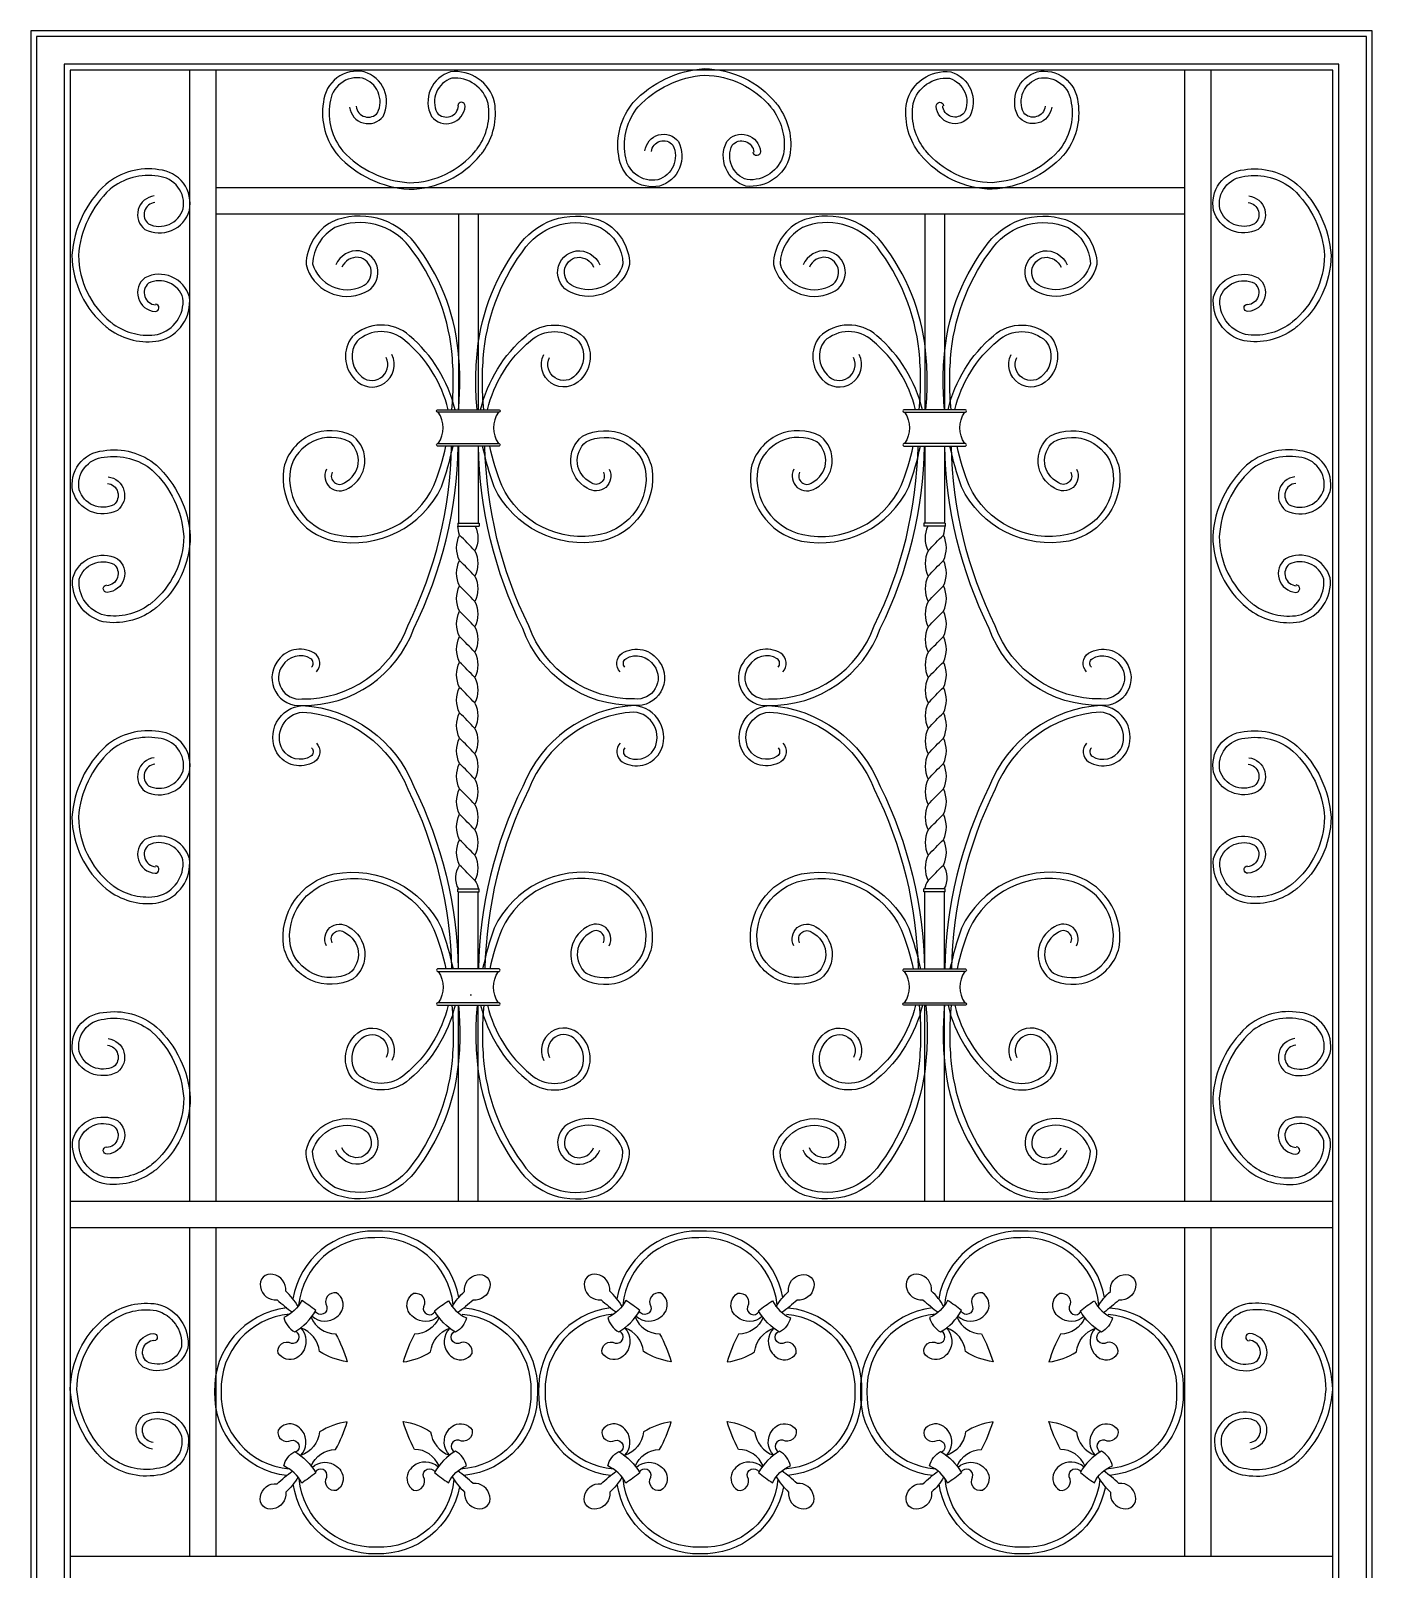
# Model space of a CAD drawing. Header units: metres. Extents: x 44001 to 45202, y 14689 to 17126.
# Drawn here: x 44001 to 45202, y 15749 to 17126 of the extents above; entities that cross this region are included whole.
import ezdxf

# ---------------------------------------------------------------- set-up
doc = ezdxf.new("R2010")
doc.units = ezdxf.units.M
for name, color, linetype in [('3', 3, 'Continuous'), ('4', 4, 'Continuous'), ('BH', 3, 'Continuous')]:
    doc.layers.add(name, color=color, linetype=linetype)

msp = doc.modelspace()

# ---------------------------------------------------------------- hatches: boundary and pattern name
at = {"layer": 'BH'}
h = msp.add_hatch(dxfattribs=at)
h.set_pattern_fill('DOTS', scale=117.75)
h.paths.add_polyline_path([(44420.1, 16756.64, -0.31), (44420.1, 16784.64), (44366.2, 16784.64, -0.32), (44366.2, 16756.64)])
h = msp.add_hatch(dxfattribs=at)
h.set_pattern_fill('DOTS', scale=117.75)
h.paths.add_polyline_path([(44837.73, 16756.64, -0.32), (44837.73, 16784.64), (44783.83, 16784.64, -0.31), (44783.83, 16756.64)])
h = msp.add_hatch(dxfattribs=at)
h.set_pattern_fill('DOTS', scale=117.75)
h.paths.add_polyline_path([(44366.2, 16283.83, -0.32), (44366.2, 16255.83), (44420.1, 16255.83, -0.31), (44420.1, 16283.83)])
h = msp.add_hatch(dxfattribs=at)
h.set_pattern_fill('DOTS', scale=117.75)
h.paths.add_polyline_path([(44783.83, 16283.83, -0.31), (44783.83, 16255.83), (44837.73, 16255.83, -0.32), (44837.73, 16283.83)])

# ---------------------------------------------------------------- linework, layer by layer
at = {"layer": '3'}
for p, q in [((44384.42, 16962.2), (44384.42, 16786.93)), ((44402.08, 16962.2), (44402.08, 16786.93)), ((44801.85, 16962.2), (44801.85, 16786.93)), ((44819.51, 16962.2), (44819.51, 16786.93)), ((44384.42, 16754.35), (44384.42, 16685.39)), ((44402.08, 16754.35), (44402.08, 16685.39)), ((44801.85, 16754.35), (44801.85, 16685.39)), ((44819.51, 16754.35), (44819.51, 16685.39)), ((44383.69, 16685.39), (44402.93, 16685.39)), ((44383.69, 16685.39), (44383.69, 16682.71)), ((44402.93, 16685.39), (44402.93, 16682.71)), ((44801, 16685.39), (44801, 16682.71)), ((44820.24, 16685.39), (44801, 16685.39)), ((44820.24, 16685.39), (44820.24, 16682.71)), ((44383.69, 16682.71), (44402.93, 16682.71)), ((44820.24, 16682.71), (44801, 16682.71)), ((44383.69, 16355.08), (44383.69, 16357.76)), ((44383.69, 16357.76), (44402.93, 16357.76)), ((44383.69, 16355.08), (44402.93, 16355.08)), ((44384.42, 16286.12), (44384.42, 16355.08)), ((44402.08, 16286.12), (44402.08, 16355.08)), ((44402.93, 16355.08), (44402.93, 16357.76)), ((44801, 16355.08), (44801, 16357.76)), ((44820.24, 16357.76), (44801, 16357.76)), ((44820.24, 16355.08), (44801, 16355.08)), ((44801.85, 16286.12), (44801.85, 16355.08)), ((44819.51, 16286.12), (44819.51, 16355.08)), ((44820.24, 16355.08), (44820.24, 16357.76)), ((44384.42, 16078.27), (44384.42, 16253.54)), ((44402.08, 16078.27), (44402.08, 16253.54)), ((44801.85, 16078.27), (44801.85, 16253.54)), ((44819.51, 16078.27), (44819.51, 16253.54))]:
    msp.add_line(p, q, dxfattribs=at)
for points in [[(44006.43, 17121.25), (44006.43, 14693.8), (45197.5, 14693.8), (45197.5, 17121.25)], [(44031.43, 17096.25), (44031.43, 14718.8), (45172.5, 14718.8), (45172.5, 17096.25)]]:
    msp.add_lwpolyline(points, close=True, dxfattribs=at)
for points in [[(44286.87, 17057.92, 0.67), (44316.94, 17049.59, 0.47), (44299.92, 17089.47, 0.45), (44263.49, 17062.2, 0.22), (44276.53, 17014.49, 0.19), (44340.09, 16984.28, 0.22), (44404.23, 17015.01, 0.02), (44406.41, 17017.87, 0.2), (44416.68, 17062.2, 0.38), (44377.2, 17089.47, 0.47), (44360.18, 17049.59, 0.69), (44390.34, 17058.72, 0.98), (44383.76, 17059.17)], [(44292.72, 17058.59, 0.66), (44311.96, 17052.79, 0.46), (44298.5, 17083.75, 0.45), (44269.34, 17061.47, 0.22), (44280.95, 17018.39, 0.19), (44340.21, 16990.17, 0.22), (44399.68, 17018.75, 0.01), (44401.61, 17021.29, 0.2), (44410.91, 17061, 0.37), (44378.39, 17083.68, 0.46), (44365.16, 17052.79, 0.67), (44384.46, 17059.12, 0.67)], [(44551.27, 17018.7, -0.67), (44581.34, 17027.03, -0.47), (44564.32, 16987.15, -0.45), (44527.89, 17014.42, -0.22), (44540.93, 17062.13, -0.19), (44604.48, 17092.34, -0.22), (44668.63, 17061.61, -0.02), (44670.8, 17058.75, -0.2), (44681.08, 17014.42, -0.38), (44641.6, 16987.15, -0.47), (44624.58, 17027.03, -0.69), (44654.74, 17017.89, -0.98), (44648.16, 17017.45)], [(44557.12, 17018.03, -0.66), (44576.36, 17023.83, -0.46), (44562.9, 16992.87, -0.45), (44533.74, 17015.15, -0.22), (44545.35, 17058.23, -0.19), (44604.61, 17086.45, -0.22), (44664.08, 17057.87, -0.01), (44666.01, 17055.33, -0.2), (44675.31, 17015.62, -0.37), (44642.79, 16992.94, -0.46), (44629.56, 17023.82, -0.67), (44648.86, 17017.5, -0.67)], [(44915.53, 17057.92, -0.67), (44885.47, 17049.59, -0.47), (44902.48, 17089.47, -0.45), (44938.92, 17062.2, -0.22), (44925.87, 17014.49, -0.19), (44862.32, 16984.28, -0.22), (44798.18, 17015.01, -0.02), (44796, 17017.87, -0.2), (44785.72, 17062.2, -0.38), (44825.21, 17089.47, -0.47), (44842.22, 17049.59, -0.69), (44812.07, 17058.72, -0.98), (44818.65, 17059.17)], [(44909.68, 17058.59, -0.66), (44890.45, 17052.79, -0.46), (44903.91, 17083.75, -0.45), (44933.07, 17061.47, -0.22), (44921.45, 17018.39, -0.19), (44862.19, 16990.17, -0.22), (44802.73, 17018.75, -0.01), (44800.79, 17021.29, -0.2), (44791.49, 17061, -0.37), (44824.01, 17083.68, -0.46), (44837.25, 17052.79, -0.67), (44817.94, 17059.12, -0.67)], [(44111.94, 16978.38, 0.67), (44103.61, 16948.31, 0.47), (44143.49, 16965.33, 0.45), (44116.21, 17001.76, 0.22), (44068.51, 16988.71, 0.19), (44038.3, 16925.16, 0.22), (44069.03, 16861.02, 0.02), (44071.89, 16858.84, 0.2), (44116.21, 16848.57, 0.38), (44143.49, 16888.05, 0.47), (44103.61, 16905.07, 0.69), (44112.74, 16874.91, 0.98), (44113.19, 16881.49)], [(45092, 16978.38, -0.67), (45100.32, 16948.31, -0.47), (45060.44, 16965.33, -0.45), (45087.72, 17001.76, -0.22), (45135.42, 16988.71, -0.19), (45165.64, 16925.16, -0.22), (45134.9, 16861.02, -0.02), (45132.04, 16858.84, -0.2), (45087.72, 16848.57, -0.38), (45060.44, 16888.05, -0.47), (45100.32, 16905.07, -0.69), (45091.19, 16874.91, -0.98), (45090.74, 16881.49)], [(44112.61, 16972.53, 0.66), (44106.81, 16953.29, 0.46), (44137.77, 16966.75, 0.45), (44115.49, 16995.91, 0.22), (44072.41, 16984.3, 0.19), (44044.19, 16925.03, 0.22), (44072.77, 16865.57, 0.01), (44075.31, 16863.63, 0.2), (44115.02, 16854.34, 0.37), (44137.7, 16886.86, 0.46), (44106.81, 16900.09, 0.67), (44113.14, 16880.79, 0.67)], [(45091.32, 16972.53, -0.66), (45097.12, 16953.29, -0.46), (45066.16, 16966.75, -0.45), (45088.44, 16995.91, -0.22), (45131.53, 16984.3, -0.19), (45159.74, 16925.03, -0.22), (45131.17, 16865.57, -0.01), (45128.62, 16863.63, -0.2), (45088.91, 16854.34, -0.37), (45066.23, 16886.86, -0.46), (45097.12, 16900.09, -0.67), (45090.79, 16880.79, -0.67)], [(44384.36, 16786.93, 0.05), (44384.15, 16840, 0.14), (44345.33, 16936.2), (44345.33, 16936.2, 0.34), (44271.23, 16955.25, 0.27), (44247.92, 16916.91, 0.47), (44300.34, 16891.88, 0.76), (44295.68, 16929.17, 0.33), (44274.65, 16916.69)], [(44401.13, 16786.93, -0.05), (44401.34, 16840, -0.14), (44440.17, 16936.2), (44440.17, 16936.2, -0.34), (44514.26, 16955.25, -0.27), (44537.58, 16916.91, -0.47), (44485.15, 16891.88, -0.76), (44489.81, 16929.17, -0.33), (44510.84, 16916.69)], [(44802.8, 16786.93, 0.05), (44802.59, 16840, 0.14), (44763.76, 16936.2), (44763.76, 16936.2, 0.34), (44689.67, 16955.25, 0.27), (44666.36, 16916.91, 0.47), (44718.78, 16891.88, 0.76), (44714.12, 16929.17, 0.33), (44693.09, 16916.69)], [(44819.57, 16786.93, -0.05), (44819.78, 16840, -0.14), (44858.6, 16936.2), (44858.6, 16936.2, -0.34), (44932.7, 16955.25, -0.27), (44956.01, 16916.91, -0.47), (44903.59, 16891.88, -0.76), (44908.25, 16929.17, -0.33), (44929.28, 16916.69)], [(44378.51, 16786.93, 0.05), (44378.29, 16839.45, 0.14), (44340.66, 16932.62, 0.34), (44273.81, 16949.95, 0.26), (44253.82, 16917.61, 0.46), (44297.96, 16897.27, 0.75), (44294.93, 16923.33, 0.33), (44280.08, 16914.42)], [(44406.98, 16786.93, -0.05), (44407.21, 16839.45, -0.14), (44444.83, 16932.62, -0.34), (44511.68, 16949.95, -0.26), (44531.67, 16917.61, -0.46), (44487.53, 16897.27, -0.75), (44490.56, 16923.33, -0.33), (44505.41, 16914.42)], [(44796.95, 16786.93, 0.05), (44796.73, 16839.45, 0.14), (44759.1, 16932.62, 0.34), (44692.25, 16949.95, 0.26), (44672.26, 16917.61, 0.46), (44716.4, 16897.27, 0.75), (44713.37, 16923.33, 0.33), (44698.52, 16914.42)], [(44825.42, 16786.93, -0.05), (44825.64, 16839.45, -0.14), (44863.27, 16932.62, -0.34), (44930.12, 16949.95, -0.26), (44950.11, 16917.61, -0.46), (44905.97, 16897.27, -0.75), (44909, 16923.33, -0.33), (44923.85, 16914.42)], [(44381.27, 16786.93, 0.16), (44340.57, 16853.13, 0.39), (44289.16, 16852.22, 0.38), (44291.7, 16814.1, 0.88), (44324.82, 16836.3)], [(44375.21, 16786.93, 0.16), (44336.73, 16848.67, 0.39), (44293.54, 16848.26, 0.38), (44295.99, 16818.14, 0.89), (44319.55, 16833.67)], [(44404.23, 16786.93, -0.16), (44444.92, 16853.13, -0.39), (44496.33, 16852.22, -0.38), (44493.79, 16814.1, -0.88), (44460.68, 16836.3)], [(44410.28, 16786.93, -0.16), (44448.76, 16848.67, -0.39), (44491.95, 16848.26, -0.38), (44489.5, 16818.14, -0.89), (44465.94, 16833.67)], [(44799.7, 16786.93, 0.16), (44759.01, 16853.13, 0.39), (44707.6, 16852.22, 0.38), (44710.14, 16814.1, 0.88), (44743.25, 16836.3)], [(44793.65, 16786.93, 0.16), (44755.17, 16848.67, 0.39), (44711.98, 16848.26, 0.38), (44714.43, 16818.14, 0.89), (44737.99, 16833.67)], [(44822.67, 16786.93, -0.16), (44863.36, 16853.13, -0.39), (44914.77, 16852.22, -0.38), (44912.23, 16814.1, -0.88), (44879.11, 16836.3)], [(44828.72, 16786.93, -0.16), (44867.2, 16848.67, -0.39), (44910.39, 16848.26, -0.38), (44907.94, 16818.14, -0.89), (44884.38, 16833.67)], [(44266.1, 16733.6, 0.79), (44285.82, 16716.72, 0.54), (44290.05, 16763.16, 0.49), (44228.06, 16735.01, 0.4), (44273.14, 16669.32, 0.34), (44369.28, 16717.74, 0.03), (44379.52, 16754.35, 0.03)], [(44519.4, 16733.6, -0.79), (44499.67, 16716.72, -0.54), (44495.45, 16763.16, -0.49), (44557.43, 16735.01, -0.4), (44512.35, 16669.32, -0.34), (44416.21, 16717.74, -0.03), (44405.98, 16754.35, -0.03)], [(44684.53, 16733.6, 0.79), (44704.26, 16716.72, 0.54), (44708.48, 16763.16, 0.49), (44646.5, 16735.01, 0.4), (44691.58, 16669.32, 0.34), (44787.72, 16717.74, 0.03), (44797.96, 16754.35, 0.03)], [(44937.83, 16733.6, -0.79), (44918.11, 16716.72, -0.54), (44913.89, 16763.16, -0.49), (44975.87, 16735.01, -0.4), (44930.79, 16669.32, -0.34), (44834.65, 16717.74, -0.03), (44824.41, 16754.35, -0.03)], [(44257.11, 16552.14, 0.47), (44255.35, 16568.89, 0.41), (44221.81, 16560.96, 0.64), (44244.49, 16522.06, 0.32), (44344.43, 16591.02, 0.11), (44384.12, 16754.35, 0.11)], [(44252.89, 16556.25, 0.46), (44252.16, 16563.93, 0.41), (44226.71, 16557.69, 0.65), (44244.22, 16527.96, 0.32), (44339, 16593.35, 0.11), (44378.23, 16754.41, 0.11)], [(44271.34, 16730.94, 0.81), (44282.68, 16721.72, 0.54), (44286.82, 16758.2, 0.48), (44233.84, 16733.85, 0.4), (44274.23, 16675.11, 0.35), (44362.38, 16719.12, 0.04), (44373.19, 16754.35, 0.03)], [(44529.19, 16552.14, -0.47), (44530.95, 16568.89, -0.41), (44564.49, 16560.96, -0.64), (44541.81, 16522.06, -0.32), (44441.87, 16591.02, -0.11), (44402.18, 16754.35, -0.11)], [(44533.41, 16556.25, -0.46), (44534.13, 16563.93, -0.41), (44559.59, 16557.69, -0.65), (44542.08, 16527.96, -0.32), (44447.29, 16593.35, -0.11), (44408.06, 16754.41, -0.11)], [(44514.15, 16730.94, -0.81), (44502.81, 16721.72, -0.54), (44498.67, 16758.2, -0.48), (44551.66, 16733.85, -0.4), (44511.27, 16675.11, -0.35), (44423.12, 16719.12, -0.04), (44412.31, 16754.35, -0.03)], [(44674.74, 16552.14, 0.47), (44672.98, 16568.89, 0.41), (44639.44, 16560.96, 0.64), (44662.12, 16522.06, 0.32), (44762.06, 16591.02, 0.11), (44801.75, 16754.35, 0.11)], [(44670.52, 16556.25, 0.46), (44669.8, 16563.93, 0.41), (44644.34, 16557.69, 0.65), (44661.85, 16527.96, 0.32), (44756.64, 16593.35, 0.11), (44795.87, 16754.41, 0.11)], [(44689.78, 16730.94, 0.81), (44701.12, 16721.72, 0.54), (44705.26, 16758.2, 0.48), (44652.27, 16733.85, 0.4), (44692.66, 16675.11, 0.35), (44780.81, 16719.12, 0.04), (44791.63, 16754.35, 0.03)], [(44946.82, 16552.14, -0.47), (44948.59, 16568.89, -0.41), (44982.12, 16560.96, -0.64), (44959.44, 16522.06, -0.32), (44859.51, 16591.02, -0.11), (44819.81, 16754.35, -0.11)], [(44951.04, 16556.25, -0.46), (44951.77, 16563.93, -0.41), (44977.22, 16557.69, -0.65), (44959.71, 16527.96, -0.32), (44864.93, 16593.35, -0.11), (44825.7, 16754.41, -0.11)], [(44932.59, 16730.94, -0.81), (44921.25, 16721.72, -0.54), (44917.11, 16758.2, -0.48), (44970.09, 16733.85, -0.4), (44929.71, 16675.11, -0.35), (44841.56, 16719.12, -0.04), (44830.74, 16754.35, -0.03)], [(44070.65, 16726.83, -0.67), (44078.97, 16696.76, -0.47), (44039.09, 16713.78, -0.45), (44066.37, 16750.21, -0.22), (44114.07, 16737.16, -0.19), (44144.29, 16673.61, -0.22), (44113.56, 16609.47, -0.02), (44110.7, 16607.29, -0.2), (44066.37, 16597.02, -0.38), (44039.09, 16636.5, -0.47), (44078.97, 16653.52, -0.69), (44069.84, 16623.36, -0.98), (44069.4, 16629.94)], [(44069.98, 16720.98, -0.66), (44075.77, 16701.74, -0.46), (44044.81, 16715.2, -0.45), (44067.1, 16744.36, -0.22), (44110.18, 16732.74, -0.19), (44138.4, 16673.48, -0.22), (44109.82, 16614.02, -0.01), (44107.27, 16612.08, -0.2), (44067.56, 16602.79, -0.37), (44044.88, 16635.31, -0.46), (44075.77, 16648.54, -0.67), (44069.45, 16629.23, -0.67)], [(45133.28, 16726.83, 0.67), (45124.96, 16696.76, 0.47), (45164.84, 16713.78, 0.45), (45137.56, 16750.21, 0.22), (45089.86, 16737.16, 0.19), (45059.64, 16673.61, 0.22), (45090.38, 16609.47, 0.02), (45093.24, 16607.29, 0.2), (45137.56, 16597.02, 0.38), (45164.84, 16636.5, 0.47), (45124.96, 16653.52, 0.69), (45134.09, 16623.36, 0.98), (45134.53, 16629.94)], [(45133.96, 16720.98, 0.66), (45128.16, 16701.74, 0.46), (45159.12, 16715.2, 0.45), (45136.84, 16744.36, 0.22), (45093.75, 16732.74, 0.19), (45065.53, 16673.48, 0.22), (45094.11, 16614.02, 0.01), (45096.66, 16612.08, 0.2), (45136.37, 16602.79, 0.37), (45159.05, 16635.31, 0.46), (45128.16, 16648.54, 0.67), (45134.49, 16629.23, 0.67)], [(44398.99, 16660.63, -0.24), (44398.99, 16637.91, 0.01), (44385.36, 16651.87, -0.23), (44385.36, 16674.58)], [(44399.31, 16682.71, -0.24), (44398.99, 16660.64, 0.01), (44385.36, 16674.59, -0.06), (44383.75, 16682.71, -0.06)], [(44804.62, 16682.71, 0.24), (44804.94, 16660.64, -0.01), (44818.57, 16674.59, 0.06), (44820.18, 16682.71, 0.06)], [(44804.94, 16660.63, 0.24), (44804.94, 16637.91, -0.01), (44818.57, 16651.87, 0.23), (44818.57, 16674.58)], [(44398.99, 16637.9, -0.24), (44398.99, 16615.18, 0.01), (44385.36, 16629.14, -0.23), (44385.36, 16651.85)], [(44804.94, 16637.9, 0.24), (44804.94, 16615.18, -0.01), (44818.57, 16629.14, 0.23), (44818.57, 16651.85)], [(44398.99, 16615.17, -0.24), (44398.99, 16592.46, 0.01), (44385.36, 16606.41, -0.23), (44385.36, 16629.13)], [(44804.94, 16615.17, 0.24), (44804.94, 16592.46, -0.01), (44818.57, 16606.41, 0.23), (44818.57, 16629.13)], [(44398.99, 16592.45, -0.24), (44398.99, 16569.73, 0.01), (44385.36, 16583.69, -0.23), (44385.36, 16606.4)], [(44804.94, 16592.45, 0.24), (44804.94, 16569.73, -0.01), (44818.57, 16583.69, 0.23), (44818.57, 16606.4)], [(44398.99, 16569.72, -0.24), (44398.99, 16547.01, 0.01), (44385.36, 16560.96, -0.23), (44385.36, 16583.68)], [(44804.94, 16569.72, 0.24), (44804.94, 16547.01, -0.01), (44818.57, 16560.96, 0.23), (44818.57, 16583.68)], [(44398.99, 16546.99, -0.24), (44398.99, 16524.28, 0.01), (44385.36, 16538.23, -0.23), (44385.36, 16560.95)], [(44804.94, 16546.99, 0.24), (44804.94, 16524.28, -0.01), (44818.57, 16538.23, 0.23), (44818.57, 16560.95)], [(44398.99, 16524.27, -0.24), (44398.99, 16501.55, 0.01), (44385.36, 16515.51, -0.23), (44385.36, 16538.22)], [(44804.94, 16524.27, 0.24), (44804.94, 16501.55, -0.01), (44818.57, 16515.51, 0.23), (44818.57, 16538.22)], [(44257.11, 16488.33, -0.47), (44255.35, 16471.58, -0.41), (44221.81, 16479.51, -0.55), (44244.76, 16522.06, -0.29), (44344.43, 16449.45, -0.11), (44384.12, 16286.12, -0.11)], [(44529.19, 16488.33, 0.47), (44530.95, 16471.58, 0.41), (44564.49, 16479.51, 0.55), (44541.54, 16522.06, 0.29), (44441.87, 16449.45, 0.11), (44402.18, 16286.12, 0.11)], [(44674.74, 16488.33, -0.47), (44672.98, 16471.58, -0.41), (44639.44, 16479.51, -0.55), (44662.39, 16522.06, -0.29), (44762.06, 16449.45, -0.11), (44801.75, 16286.12, -0.11)], [(44946.82, 16488.33, 0.47), (44948.59, 16471.58, 0.41), (44982.12, 16479.51, 0.55), (44959.18, 16522.06, 0.29), (44859.51, 16449.45, 0.11), (44819.81, 16286.12, 0.11)], [(44252.89, 16484.22, -0.46), (44252.16, 16476.53, -0.41), (44226.87, 16482.52, -0.54), (44244.79, 16516.16, -0.29), (44339.05, 16447.04, -0.11), (44378.23, 16286.06, -0.11)], [(44398.99, 16501.54, -0.24), (44398.99, 16478.83, 0.01), (44385.36, 16492.78, -0.23), (44385.36, 16515.5)], [(44533.41, 16484.22, 0.46), (44534.13, 16476.53, 0.41), (44559.43, 16482.52, 0.54), (44541.51, 16516.16, 0.29), (44447.25, 16447.04, 0.11), (44408.06, 16286.06, 0.11)], [(44670.52, 16484.22, -0.46), (44669.8, 16476.53, -0.41), (44644.51, 16482.52, -0.54), (44662.42, 16516.16, -0.29), (44756.68, 16447.04, -0.11), (44795.87, 16286.06, -0.11)], [(44804.94, 16501.54, 0.24), (44804.94, 16478.83, -0.01), (44818.57, 16492.78, 0.23), (44818.57, 16515.5)], [(44951.04, 16484.22, 0.46), (44951.77, 16476.53, 0.41), (44977.06, 16482.52, 0.54), (44959.14, 16516.16, 0.29), (44864.88, 16447.04, 0.11), (44825.7, 16286.06, 0.11)], [(44111.94, 16475.28, 0.67), (44103.61, 16445.21, 0.47), (44143.49, 16462.23, 0.45), (44116.21, 16498.66, 0.22), (44068.51, 16485.61, 0.19), (44038.3, 16422.06, 0.22), (44069.03, 16357.92, 0.02), (44071.89, 16355.74, 0.2), (44116.21, 16345.47, 0.38), (44143.49, 16384.95, 0.47), (44103.61, 16401.97, 0.69), (44112.74, 16371.81, 0.98), (44113.19, 16378.39)], [(44112.61, 16469.43, 0.66), (44106.81, 16450.19, 0.46), (44137.77, 16463.65, 0.45), (44115.49, 16492.81, 0.22), (44072.41, 16481.19, 0.19), (44044.19, 16421.93, 0.22), (44072.77, 16362.47, 0.01), (44075.31, 16360.53, 0.2), (44115.02, 16351.24, 0.37), (44137.7, 16383.75, 0.46), (44106.81, 16396.99, 0.67), (44113.14, 16377.68, 0.67)], [(44398.99, 16478.82, -0.24), (44398.99, 16456.1, 0.01), (44385.36, 16470.06, -0.23), (44385.36, 16492.77)], [(44804.94, 16478.82, 0.24), (44804.94, 16456.1, -0.01), (44818.57, 16470.06, 0.23), (44818.57, 16492.77)], [(45092, 16475.28, -0.67), (45100.32, 16445.21, -0.47), (45060.44, 16462.23, -0.45), (45087.72, 16498.66, -0.22), (45135.42, 16485.61, -0.19), (45165.64, 16422.06, -0.22), (45134.9, 16357.92, -0.02), (45132.04, 16355.74, -0.2), (45087.72, 16345.47, -0.38), (45060.44, 16384.95, -0.47), (45100.32, 16401.97, -0.69), (45091.19, 16371.81, -0.98), (45090.74, 16378.39)], [(45091.32, 16469.43, -0.66), (45097.12, 16450.19, -0.46), (45066.16, 16463.65, -0.45), (45088.44, 16492.81, -0.22), (45131.53, 16481.19, -0.19), (45159.74, 16421.93, -0.22), (45131.17, 16362.47, -0.01), (45128.62, 16360.53, -0.2), (45088.91, 16351.24, -0.37), (45066.23, 16383.75, -0.46), (45097.12, 16396.99, -0.67), (45090.79, 16377.68, -0.67)], [(44398.99, 16456.09, -0.24), (44398.99, 16433.38, 0.01), (44385.36, 16447.33, -0.23), (44385.36, 16470.05)], [(44804.94, 16456.09, 0.24), (44804.94, 16433.38, -0.01), (44818.57, 16447.33, 0.23), (44818.57, 16470.05)], [(44398.99, 16433.36, -0.24), (44398.99, 16410.65, 0.01), (44385.36, 16424.6, -0.23), (44385.36, 16447.32)], [(44804.94, 16433.36, 0.24), (44804.94, 16410.65, -0.01), (44818.57, 16424.6, 0.23), (44818.57, 16447.32)], [(44398.99, 16410.64, -0.24), (44398.99, 16387.92, 0.01), (44385.36, 16401.88, -0.23), (44385.36, 16424.59)], [(44804.94, 16410.64, 0.24), (44804.94, 16387.92, -0.01), (44818.57, 16401.88, 0.23), (44818.57, 16424.59)], [(44398.99, 16387.91, -0.24), (44398.99, 16365.2, 0.01), (44385.36, 16379.15, -0.23), (44385.36, 16401.87)], [(44804.94, 16387.91, 0.24), (44804.94, 16365.2, -0.01), (44818.57, 16379.15, 0.23), (44818.57, 16401.87)], [(44266.1, 16306.86, -0.79), (44285.82, 16323.75, -0.54), (44290.05, 16277.31, -0.49), (44228.06, 16305.46, -0.4), (44273.14, 16371.15, -0.34), (44369.28, 16322.73, -0.03), (44379.52, 16286.12, -0.03)], [(44271.34, 16309.53, -0.81), (44282.68, 16318.75, -0.54), (44286.82, 16282.27, -0.48), (44233.84, 16306.62, -0.4), (44274.23, 16365.36, -0.35), (44362.38, 16321.35, -0.04), (44373.19, 16286.12, -0.03)], [(44384.55, 16357.76, -0.28), (44385.36, 16379.15)], [(44519.4, 16306.86, 0.79), (44499.67, 16323.75, 0.54), (44495.45, 16277.31, 0.49), (44557.43, 16305.46, 0.4), (44512.35, 16371.15, 0.34), (44416.21, 16322.73, 0.03), (44405.98, 16286.12, 0.03)], [(44514.15, 16309.53, 0.81), (44502.81, 16318.75, 0.54), (44498.67, 16282.27, 0.48), (44551.66, 16306.62, 0.4), (44511.27, 16365.36, 0.35), (44423.12, 16321.35, 0.04), (44412.31, 16286.12, 0.03)], [(44684.53, 16306.86, -0.79), (44704.26, 16323.75, -0.54), (44708.48, 16277.31, -0.49), (44646.5, 16305.46, -0.4), (44691.58, 16371.15, -0.34), (44787.72, 16322.73, -0.03), (44797.96, 16286.12, -0.03)], [(44689.78, 16309.53, -0.81), (44701.12, 16318.75, -0.54), (44705.26, 16282.27, -0.48), (44652.27, 16306.62, -0.4), (44692.66, 16365.36, -0.35), (44780.81, 16321.35, -0.04), (44791.63, 16286.12, -0.03)], [(44819.38, 16357.76, 0.28), (44818.57, 16379.15)], [(44937.83, 16306.86, 0.79), (44918.11, 16323.75, 0.54), (44913.89, 16277.31, 0.49), (44975.87, 16305.46, 0.4), (44930.79, 16371.15, 0.34), (44834.65, 16322.73, 0.03), (44824.41, 16286.12, 0.03)], [(44932.59, 16309.53, 0.81), (44921.25, 16318.75, 0.54), (44917.11, 16282.27, 0.48), (44970.09, 16306.62, 0.4), (44929.71, 16365.36, 0.35), (44841.56, 16321.35, 0.04), (44830.74, 16286.12, 0.03)], [(44398.99, 16365.2, -0.11), (44402.24, 16357.76, -0.11)], [(44804.94, 16365.2, 0.11), (44801.69, 16357.76, 0.11)], [(44070.65, 16223.72, -0.67), (44078.97, 16193.66, -0.47), (44039.09, 16210.67, -0.45), (44066.37, 16247.11, -0.22), (44114.07, 16234.06, -0.19), (44144.29, 16170.51, -0.22), (44113.56, 16106.37, -0.02), (44110.7, 16104.19, -0.2), (44066.37, 16093.91, -0.38), (44039.09, 16133.4, -0.47), (44078.97, 16150.42, -0.69), (44069.84, 16120.26, -0.98), (44069.4, 16126.84)], [(44384.36, 16253.54, -0.05), (44384.15, 16200.47, -0.14), (44345.33, 16104.26), (44345.33, 16104.26, -0.34), (44271.23, 16085.22, -0.27), (44247.92, 16123.55, -0.47), (44300.34, 16148.59, -0.76), (44295.68, 16111.3, -0.33), (44274.65, 16123.78)], [(44378.51, 16253.54, -0.05), (44378.29, 16201.01, -0.14), (44340.66, 16107.85, -0.34), (44273.81, 16090.52, -0.26), (44253.82, 16122.86, -0.46), (44297.96, 16143.2, -0.75), (44294.93, 16117.14, -0.33), (44280.08, 16126.05)], [(44381.27, 16253.54, -0.16), (44340.57, 16187.34, -0.39), (44289.16, 16188.24, -0.38), (44291.7, 16226.37, -0.88), (44324.82, 16204.17)], [(44375.21, 16253.54, -0.16), (44336.73, 16191.8, -0.39), (44293.54, 16192.21, -0.38), (44295.99, 16222.33, -0.89), (44319.55, 16206.8)], [(44401.13, 16253.54, 0.05), (44401.34, 16200.47, 0.14), (44440.17, 16104.26), (44440.17, 16104.26, 0.34), (44514.26, 16085.22, 0.27), (44537.58, 16123.55, 0.47), (44485.15, 16148.59, 0.76), (44489.81, 16111.3, 0.33), (44510.84, 16123.78)], [(44404.23, 16253.54, 0.16), (44444.92, 16187.34, 0.39), (44496.33, 16188.24, 0.38), (44493.79, 16226.37, 0.88), (44460.68, 16204.17)], [(44406.98, 16253.54, 0.05), (44407.21, 16201.01, 0.14), (44444.83, 16107.85, 0.34), (44511.68, 16090.52, 0.26), (44531.67, 16122.86, 0.46), (44487.53, 16143.2, 0.75), (44490.56, 16117.14, 0.33), (44505.41, 16126.05)], [(44410.28, 16253.54, 0.16), (44448.76, 16191.8, 0.39), (44491.95, 16192.21, 0.38), (44489.5, 16222.33, 0.89), (44465.94, 16206.8)], [(44802.8, 16253.54, -0.05), (44802.59, 16200.47, -0.14), (44763.76, 16104.26), (44763.76, 16104.26, -0.34), (44689.67, 16085.22, -0.27), (44666.36, 16123.55, -0.47), (44718.78, 16148.59, -0.76), (44714.12, 16111.3, -0.33), (44693.09, 16123.78)], [(44796.95, 16253.54, -0.05), (44796.73, 16201.01, -0.14), (44759.1, 16107.85, -0.34), (44692.25, 16090.52, -0.26), (44672.26, 16122.86, -0.46), (44716.4, 16143.2, -0.75), (44713.37, 16117.14, -0.33), (44698.52, 16126.05)], [(44799.7, 16253.54, -0.16), (44759.01, 16187.34, -0.39), (44707.6, 16188.24, -0.38), (44710.14, 16226.37, -0.88), (44743.25, 16204.17)], [(44793.65, 16253.54, -0.16), (44755.17, 16191.8, -0.39), (44711.98, 16192.21, -0.38), (44714.43, 16222.33, -0.89), (44737.99, 16206.8)], [(44819.57, 16253.54, 0.05), (44819.78, 16200.47, 0.14), (44858.6, 16104.26), (44858.6, 16104.26, 0.34), (44932.7, 16085.22, 0.27), (44956.01, 16123.55, 0.47), (44903.59, 16148.59, 0.76), (44908.25, 16111.3, 0.33), (44929.28, 16123.78)], [(44822.67, 16253.54, 0.16), (44863.36, 16187.34, 0.39), (44914.77, 16188.24, 0.38), (44912.23, 16226.37, 0.88), (44879.11, 16204.17)], [(44825.42, 16253.54, 0.05), (44825.64, 16201.01, 0.14), (44863.27, 16107.85, 0.34), (44930.12, 16090.52, 0.26), (44950.11, 16122.86, 0.46), (44905.97, 16143.2, 0.75), (44909, 16117.14, 0.33), (44923.85, 16126.05)], [(44828.72, 16253.54, 0.16), (44867.2, 16191.8, 0.39), (44910.39, 16192.21, 0.38), (44907.94, 16222.33, 0.89), (44884.38, 16206.8)], [(45133.28, 16223.72, 0.67), (45124.96, 16193.66, 0.47), (45164.84, 16210.67, 0.45), (45137.56, 16247.11, 0.22), (45089.86, 16234.06, 0.19), (45059.64, 16170.51, 0.22), (45090.38, 16106.37, 0.02), (45093.24, 16104.19, 0.2), (45137.56, 16093.91, 0.38), (45164.84, 16133.4, 0.47), (45124.96, 16150.42, 0.69), (45134.09, 16120.26, 0.98), (45134.53, 16126.84)], [(44069.98, 16217.88, -0.66), (44075.77, 16198.64, -0.46), (44044.81, 16212.1, -0.45), (44067.1, 16241.26, -0.22), (44110.18, 16229.64, -0.19), (44138.4, 16170.38, -0.22), (44109.82, 16110.92, -0.01), (44107.27, 16108.98, -0.2), (44067.56, 16099.69, -0.37), (44044.88, 16132.2, -0.46), (44075.77, 16145.44, -0.67), (44069.45, 16126.13, -0.67)], [(45133.96, 16217.88, 0.66), (45128.16, 16198.64, 0.46), (45159.12, 16212.1, 0.45), (45136.84, 16241.26, 0.22), (45093.75, 16229.64, 0.19), (45065.53, 16170.38, 0.22), (45094.11, 16110.92, 0.01), (45096.66, 16108.98, 0.2), (45136.37, 16099.69, 0.37), (45159.05, 16132.2, 0.46), (45128.16, 16145.44, 0.67), (45134.49, 16126.13, 0.67)], [(44384.6, 15991.91, 0.38), (44309.52, 16051.36, 0.37), (44236.09, 15990.67, 0.37)], [(44674.71, 15991.91, 0.38), (44599.62, 16051.36, 0.37), (44526.19, 15990.67, 0.37)], [(44962.84, 15991.91, 0.38), (44887.76, 16051.36, 0.37), (44814.33, 15990.67, 0.37)], [(44379.59, 15985.31, 0.4), (44309.59, 16045.47, 0.39), (44241.28, 15985.07)], [(44669.7, 15985.31, 0.4), (44599.7, 16045.47, 0.39), (44531.39, 15985.07)], [(44957.84, 15985.31, 0.4), (44887.83, 16045.47, 0.39), (44819.53, 15985.07)], [(44240.7, 15983.86, 0.08), (44229.67, 15997.56, 0.4), (44218.23, 16012.45, 0.57), (44207.12, 16001.34, 0.4), (44222.01, 15989.9, 0.03), (44235.65, 15978.63)], [(44378.76, 15983.61, -0.08), (44389.79, 15997.31, -0.4), (44401.24, 16012.2, -0.57), (44412.35, 16001.09, -0.4), (44397.45, 15989.65, -0.03), (44383.82, 15978.38)], [(44530.81, 15983.86, 0.08), (44519.78, 15997.56, 0.4), (44508.34, 16012.45, 0.57), (44497.23, 16001.34, 0.4), (44512.12, 15989.9, 0.03), (44525.76, 15978.63)], [(44668.87, 15983.61, -0.08), (44679.9, 15997.31, -0.4), (44691.35, 16012.2, -0.57), (44702.45, 16001.09, -0.4), (44687.56, 15989.65, -0.03), (44673.92, 15978.38)], [(44818.94, 15983.86, 0.08), (44807.92, 15997.56, 0.4), (44796.47, 16012.45, 0.57), (44785.36, 16001.34, 0.4), (44800.26, 15989.9, 0.03), (44813.89, 15978.63)], [(44957.01, 15983.61, -0.08), (44968.04, 15997.31, -0.4), (44979.48, 16012.2, -0.57), (44990.59, 16001.09, -0.4), (44975.7, 15989.65, -0.03), (44962.06, 15978.38)], [(44253.25, 15975.22, 0.37), (44275.5, 15974.46, 0.11), (44280.08, 15980.01, 0.38), (44275.22, 15995.94, 0.65), (44266.49, 15983.91, -0.88), (44256.03, 15979.63)], [(44366.22, 15974.97, -0.37), (44343.96, 15974.21, -0.11), (44339.39, 15979.76, -0.38), (44344.25, 15995.69, -0.65), (44352.97, 15983.66, 0.88), (44363.43, 15979.38)], [(44543.35, 15975.22, 0.37), (44565.61, 15974.46, 0.11), (44570.19, 15980.01, 0.38), (44565.33, 15995.94, 0.65), (44556.6, 15983.91, -0.88), (44546.14, 15979.63)], [(44656.33, 15974.97, -0.37), (44634.07, 15974.21, -0.11), (44629.49, 15979.76, -0.38), (44634.36, 15995.69, -0.65), (44643.08, 15983.66, 0.88), (44653.54, 15979.38)], [(44831.49, 15975.22, 0.37), (44853.75, 15974.46, 0.11), (44858.32, 15980.01, 0.38), (44853.46, 15995.94, 0.65), (44844.74, 15983.91, -0.88), (44834.28, 15979.63)], [(44944.46, 15974.97, -0.37), (44922.2, 15974.21, -0.11), (44917.63, 15979.76, -0.38), (44922.49, 15995.69, -0.65), (44931.21, 15983.66, 0.88), (44941.67, 15979.38)], [(44110.48, 15856.16, -0.67), (44102.16, 15886.22, -0.47), (44142.04, 15869.21, -0.45), (44114.76, 15832.78, -0.22), (44067.06, 15845.82, -0.19), (44036.84, 15909.37, -0.22), (44067.58, 15973.51, -0.02), (44070.44, 15975.69, -0.2), (44114.76, 15985.97, -0.38), (44142.04, 15946.48, -0.47), (44102.16, 15929.47, -0.69), (44111.29, 15959.62, -0.98), (44111.74, 15953.04)], [(44230.58, 15982.51, 0.39), (44166, 15907.51, 0.39), (44230.74, 15832.68)], [(44389.39, 15982.62, -0.4), (44455.03, 15907.51, -0.4), (44389.18, 15832.57, -0.38)], [(44520.68, 15982.51, 0.39), (44456.11, 15907.51, 0.39), (44520.85, 15832.68)], [(44679.5, 15982.62, -0.4), (44745.14, 15907.51, -0.4), (44679.29, 15832.57, -0.38)], [(44808.82, 15982.51, 0.39), (44744.24, 15907.51, 0.39), (44808.98, 15832.68)], [(44967.64, 15982.62, -0.4), (45033.27, 15907.51, -0.4), (44967.42, 15832.57, -0.38)], [(45093.45, 15856.16, 0.67), (45101.77, 15886.22, 0.47), (45061.89, 15869.21, 0.45), (45089.17, 15832.78, 0.22), (45136.87, 15845.82, 0.19), (45167.09, 15909.37, 0.22), (45136.35, 15973.51, 0.02), (45133.49, 15975.69, 0.2), (45089.17, 15985.97, 0.38), (45061.89, 15946.48, 0.47), (45101.77, 15929.47, 0.69), (45092.64, 15959.62, 0.98), (45092.2, 15953.04)], [(44111.16, 15862.01, -0.66), (44105.36, 15881.24, -0.46), (44136.32, 15867.78, -0.45), (44114.04, 15838.62, -0.22), (44070.95, 15850.24, -0.19), (44042.74, 15909.5, -0.22), (44071.31, 15968.97, -0.01), (44073.86, 15970.9, -0.2), (44113.57, 15980.2, -0.37), (44136.25, 15947.68, -0.46), (44105.36, 15934.45, -0.67), (44111.69, 15953.75, -0.67)], [(44233.2, 15976.85, 0.4), (44171.89, 15907.51, 0.4), (44232.93, 15838.39, 0.4)], [(44252.52, 15974.18, 0.3), (44274.34, 15959.36, -0.05), (44284.73, 15934.43, -0.11), (44260.03, 15943.53, 0.29), (44243.05, 15964.68)], [(44366.94, 15973.92, -0.3), (44345.13, 15959.1, 0.05), (44334.73, 15934.18, 0.11), (44359.44, 15943.27, -0.29), (44376.41, 15964.43)], [(44387.82, 15976.85, -0.4), (44449.14, 15907.51, -0.41), (44385.93, 15838.24, -0.39)], [(44523.31, 15976.85, 0.4), (44462, 15907.51, 0.4), (44523.04, 15838.39, 0.4)], [(44542.63, 15974.18, 0.3), (44564.45, 15959.36, -0.05), (44574.84, 15934.43, -0.11), (44550.14, 15943.53, 0.29), (44533.16, 15964.68)], [(44657.05, 15973.92, -0.3), (44635.24, 15959.1, 0.05), (44624.84, 15934.18, 0.11), (44649.55, 15943.27, -0.29), (44666.52, 15964.43)], [(44677.93, 15976.85, -0.4), (44739.24, 15907.51, -0.41), (44676.04, 15838.24, -0.39)], [(44811.44, 15976.85, 0.4), (44750.13, 15907.51, 0.4), (44811.18, 15838.39, 0.4)], [(44830.77, 15974.18, 0.3), (44852.58, 15959.36, -0.05), (44862.98, 15934.43, -0.11), (44838.27, 15943.53, 0.29), (44821.3, 15964.68)], [(44945.19, 15973.92, -0.3), (44923.37, 15959.1, 0.05), (44912.97, 15934.18, 0.11), (44937.68, 15943.27, -0.29), (44954.65, 15964.43)], [(44966.07, 15976.85, -0.4), (45027.38, 15907.51, -0.41), (44964.17, 15838.24, -0.39)], [(45092.77, 15862.01, 0.66), (45098.57, 15881.24, 0.46), (45067.61, 15867.78, 0.45), (45089.89, 15838.62, 0.22), (45132.98, 15850.24, 0.19), (45161.2, 15909.5, 0.22), (45132.62, 15968.97, 0.01), (45130.07, 15970.9, 0.2), (45090.36, 15980.2, 0.37), (45067.68, 15947.68, 0.46), (45098.57, 15934.45, 0.67), (45092.24, 15953.75, 0.67)], [(44242.98, 15964.62, -0.37), (44244.43, 15942.4, -0.11), (44239.03, 15937.65, -0.38), (44222.95, 15942, -0.65), (44234.7, 15951.1, 0.88), (44238.65, 15961.69)], [(44376.49, 15964.37, 0.37), (44375.03, 15942.14, 0.11), (44380.44, 15937.4, 0.38), (44396.51, 15941.75, 0.65), (44384.76, 15950.85, -0.88), (44380.81, 15961.44)], [(44533.08, 15964.62, -0.37), (44534.54, 15942.4, -0.11), (44529.14, 15937.65, -0.38), (44513.06, 15942, -0.65), (44524.81, 15951.1, 0.88), (44528.76, 15961.69)], [(44666.6, 15964.37, 0.37), (44665.14, 15942.14, 0.11), (44670.54, 15937.4, 0.38), (44686.62, 15941.75, 0.65), (44674.87, 15950.85, -0.88), (44670.92, 15961.44)], [(44821.22, 15964.62, -0.37), (44822.68, 15942.4, -0.11), (44817.27, 15937.65, -0.38), (44801.2, 15942, -0.65), (44812.95, 15951.1, 0.88), (44816.9, 15961.69)], [(44954.73, 15964.37, 0.37), (44953.27, 15942.14, 0.11), (44958.68, 15937.4, 0.38), (44974.75, 15941.75, 0.65), (44963, 15950.85, -0.88), (44959.06, 15961.44)], [(44242.98, 15850.41, 0.37), (44244.43, 15872.63, 0.11), (44239.03, 15877.38, 0.38), (44222.95, 15873.02, 0.65), (44234.7, 15863.92, -0.88), (44238.65, 15853.33)], [(44252.52, 15840.85, -0.3), (44274.34, 15855.67, 0.05), (44284.73, 15880.59, 0.11), (44260.03, 15871.5, -0.29), (44243.05, 15850.35)], [(44366.94, 15841.1, 0.3), (44345.13, 15855.92, -0.05), (44334.73, 15880.84, -0.11), (44359.44, 15871.75, 0.29), (44376.41, 15850.6)], [(44376.49, 15850.66, -0.37), (44375.03, 15872.88, -0.11), (44380.44, 15877.63, -0.38), (44396.51, 15873.27, -0.65), (44384.76, 15864.18, 0.88), (44380.81, 15853.58)], [(44533.08, 15850.41, 0.37), (44534.54, 15872.63, 0.11), (44529.14, 15877.38, 0.38), (44513.06, 15873.02, 0.65), (44524.81, 15863.92, -0.88), (44528.76, 15853.33)], [(44542.63, 15840.85, -0.3), (44564.45, 15855.67, 0.05), (44574.84, 15880.59, 0.11), (44550.14, 15871.5, -0.29), (44533.16, 15850.35)], [(44657.05, 15841.1, 0.3), (44635.24, 15855.92, -0.05), (44624.84, 15880.84, -0.11), (44649.55, 15871.75, 0.29), (44666.52, 15850.6)], [(44666.6, 15850.66, -0.37), (44665.14, 15872.88, -0.11), (44670.54, 15877.63, -0.38), (44686.62, 15873.27, -0.65), (44674.87, 15864.18, 0.88), (44670.92, 15853.58)], [(44821.22, 15850.41, 0.37), (44822.68, 15872.63, 0.11), (44817.27, 15877.38, 0.38), (44801.2, 15873.02, 0.65), (44812.95, 15863.92, -0.88), (44816.9, 15853.33)], [(44830.77, 15840.85, -0.3), (44852.58, 15855.67, 0.05), (44862.98, 15880.59, 0.11), (44838.27, 15871.5, -0.29), (44821.3, 15850.35)], [(44945.19, 15841.1, 0.3), (44923.37, 15855.92, -0.05), (44912.97, 15880.84, -0.11), (44937.68, 15871.75, 0.29), (44954.65, 15850.6)], [(44954.73, 15850.66, -0.37), (44953.27, 15872.88, -0.11), (44958.68, 15877.63, -0.38), (44974.75, 15873.27, -0.65), (44963, 15864.18, 0.88), (44959.06, 15853.58)], [(44253.25, 15839.81, -0.37), (44275.5, 15840.57, -0.11), (44280.08, 15835.01, -0.38), (44275.22, 15819.08, -0.65), (44266.49, 15831.11, 0.88), (44256.03, 15835.4)], [(44366.22, 15840.06, 0.37), (44343.96, 15840.82, 0.11), (44339.39, 15835.26, 0.38), (44344.25, 15819.33, 0.65), (44352.97, 15831.37, -0.88), (44363.43, 15835.65)], [(44543.35, 15839.81, -0.37), (44565.61, 15840.57, -0.11), (44570.19, 15835.01, -0.38), (44565.33, 15819.08, -0.65), (44556.6, 15831.11, 0.88), (44546.14, 15835.4)], [(44656.33, 15840.06, 0.37), (44634.07, 15840.82, 0.11), (44629.49, 15835.26, 0.38), (44634.36, 15819.33, 0.65), (44643.08, 15831.37, -0.88), (44653.54, 15835.65)], [(44831.49, 15839.81, -0.37), (44853.75, 15840.57, -0.11), (44858.32, 15835.01, -0.38), (44853.46, 15819.08, -0.65), (44844.74, 15831.11, 0.88), (44834.28, 15835.4)], [(44944.46, 15840.06, 0.37), (44922.2, 15840.82, 0.11), (44917.63, 15835.26, 0.38), (44922.49, 15819.33, 0.65), (44931.21, 15831.37, -0.88), (44941.67, 15835.65)], [(44240.7, 15831.16, -0.08), (44229.67, 15817.47, -0.4), (44218.23, 15802.57, -0.57), (44207.12, 15813.68, -0.4), (44222.01, 15825.13, -0.03), (44235.65, 15836.4)], [(44378.76, 15831.42, 0.08), (44389.79, 15817.72, 0.4), (44401.24, 15802.83, 0.57), (44412.35, 15813.93, 0.4), (44397.45, 15825.38, 0.03), (44383.82, 15836.65)], [(44530.81, 15831.16, -0.08), (44519.78, 15817.47, -0.4), (44508.34, 15802.57, -0.57), (44497.23, 15813.68, -0.4), (44512.12, 15825.13, -0.03), (44525.76, 15836.4)], [(44668.87, 15831.42, 0.08), (44679.9, 15817.72, 0.4), (44691.35, 15802.83, 0.57), (44702.45, 15813.93, 0.4), (44687.56, 15825.38, 0.03), (44673.92, 15836.65)], [(44818.94, 15831.16, -0.08), (44807.92, 15817.47, -0.4), (44796.47, 15802.57, -0.57), (44785.36, 15813.68, -0.4), (44800.26, 15825.13, -0.03), (44813.89, 15836.4)], [(44957.01, 15831.42, 0.08), (44968.04, 15817.72, 0.4), (44979.48, 15802.83, 0.57), (44990.59, 15813.93, 0.4), (44975.7, 15825.38, 0.03), (44962.06, 15836.65)], [(44385.32, 15822.28, -0.37), (44310.8, 15762.36, -0.38), (44236.45, 15824.83, -0.38)], [(44380.28, 15828.94, -0.4), (44310.82, 15768.25, -0.4), (44241.84, 15829.56, -0.4)], [(44675.43, 15822.28, -0.37), (44600.91, 15762.36, -0.38), (44526.56, 15824.83, -0.38)], [(44670.39, 15828.94, -0.4), (44600.93, 15768.25, -0.4), (44531.95, 15829.56, -0.4)], [(44963.56, 15822.28, -0.37), (44889.05, 15762.36, -0.38), (44814.69, 15824.83, -0.38)], [(44958.52, 15828.94, -0.4), (44889.07, 15768.25, -0.4), (44820.09, 15829.56, -0.4)]]:
    msp.add_lwpolyline(points, format="xyb", dxfattribs=at)
for points in [[(44366.2, 16754.35, -1.27), (44366.2, 16756.64, 0.32), (44366.2, 16784.64, -1.27), (44366.2, 16786.93), (44420.1, 16786.93), (44420.1, 16786.93, -1.27), (44420.1, 16784.64, 0.31), (44420.1, 16756.64, -1.27), (44420.1, 16754.35)], [(44837.73, 16754.35, 1.27), (44837.73, 16756.64, -0.32), (44837.73, 16784.64, 1.27), (44837.73, 16786.93), (44783.83, 16786.93), (44783.83, 16786.93, 1.27), (44783.83, 16784.64, -0.31), (44783.83, 16756.64, 1.27), (44783.83, 16754.35)], [(44366.2, 16286.12, 1.27), (44366.2, 16283.83, -0.32), (44366.2, 16255.83, 1.27), (44366.2, 16253.54), (44420.1, 16253.54), (44420.1, 16253.54, 1.27), (44420.1, 16255.83, -0.31), (44420.1, 16283.83, 1.27), (44420.1, 16286.12)], [(44837.73, 16286.12, -1.27), (44837.73, 16283.83, 0.32), (44837.73, 16255.83, -1.27), (44837.73, 16253.54), (44783.83, 16253.54), (44783.83, 16253.54, -1.27), (44783.83, 16255.83, 0.31), (44783.83, 16283.83, -1.27), (44783.83, 16286.12)], [(44244.01, 15989.28, -0.18), (44227.9, 15973.98, 0.21), (44237.73, 15961.04, 0.13), (44256.55, 15980.13, 0.03)], [(44375.45, 15989.03, 0.18), (44391.57, 15973.72, -0.21), (44381.74, 15960.79, -0.13), (44362.91, 15979.87, -0.03)], [(44534.12, 15989.28, -0.18), (44518, 15973.98, 0.21), (44527.83, 15961.04, 0.13), (44546.66, 15980.13, 0.03)], [(44665.56, 15989.03, 0.18), (44681.68, 15973.72, -0.21), (44671.85, 15960.79, -0.13), (44653.02, 15979.87, -0.03)], [(44822.26, 15989.28, -0.18), (44806.14, 15973.98, 0.21), (44815.97, 15961.04, 0.13), (44834.79, 15980.13, 0.03)], [(44953.69, 15989.03, 0.18), (44969.81, 15973.72, -0.21), (44959.98, 15960.79, -0.13), (44941.16, 15979.87, -0.03)], [(44244.01, 15825.74, 0.18), (44227.9, 15841.05, -0.21), (44237.73, 15853.98, -0.13), (44256.55, 15834.9, -0.03)], [(44375.45, 15826, -0.18), (44391.57, 15841.3, 0.21), (44381.74, 15854.24, 0.13), (44362.91, 15835.15, 0.03)], [(44534.12, 15825.74, 0.18), (44518, 15841.05, -0.21), (44527.83, 15853.98, -0.13), (44546.66, 15834.9, -0.03)], [(44665.56, 15826, -0.18), (44681.68, 15841.3, 0.21), (44671.85, 15854.24, 0.13), (44653.02, 15835.15, 0.03)], [(44822.26, 15825.74, 0.18), (44806.14, 15841.05, -0.21), (44815.97, 15853.98, -0.13), (44834.79, 15834.9, -0.03)], [(44953.69, 15826, -0.18), (44969.81, 15841.3, 0.21), (44959.98, 15854.24, 0.13), (44941.16, 15835.15, 0.03)]]:
    msp.add_lwpolyline(points, format="xyb", close=True, dxfattribs=at)
for points in [[(44420.1, 16784.64), (44420.1, 16784.64), (44366.2, 16784.64)], [(44783.83, 16784.64), (44783.83, 16784.64), (44837.73, 16784.64)], [(44366.2, 16756.64), (44420.1, 16756.64)], [(44837.73, 16756.64), (44783.83, 16756.64)], [(44366.2, 16283.83), (44420.1, 16283.83)], [(44837.73, 16283.83), (44783.83, 16283.83)], [(44420.1, 16255.83), (44420.1, 16255.83), (44366.2, 16255.83)], [(44783.83, 16255.83), (44783.83, 16255.83), (44837.73, 16255.83)]]:
    msp.add_lwpolyline(points, dxfattribs=at)
at = {"layer": '4'}
for p, q in [((44143.92, 16078.27), (44143.92, 17090.93)), ((44167.47, 16078.27), (44167.47, 17090.93)), ((45034.69, 16078.27), (45034.69, 17090.93)), ((45058.24, 16078.27), (45058.24, 17090.93)), ((44167.47, 16985.75), (45034.69, 16985.75)), ((44167.47, 16962.2), (45034.69, 16962.2)), ((44036.76, 16078.27), (45167.17, 16078.27)), ((44036.76, 16054.72), (45167.17, 16054.72)), ((44143.92, 15760.34), (44143.92, 16054.72)), ((44167.47, 15760.34), (44167.47, 16054.72)), ((45034.69, 15760.34), (45034.69, 16054.72)), ((45058.24, 15760.34), (45058.24, 16054.72)), ((44036.76, 15760.34), (45167.17, 15760.34))]:
    msp.add_line(p, q, dxfattribs=at)
for points in [[(44001.43, 17126.25), (44001.43, 14688.8), (45202.5, 14688.8), (45202.5, 17126.25)], [(44036.76, 17090.93), (44036.76, 14724.12), (45167.17, 14724.12), (45167.17, 17090.93)]]:
    msp.add_lwpolyline(points, close=True, dxfattribs=at)

doc.saveas('drawing.dxf')
